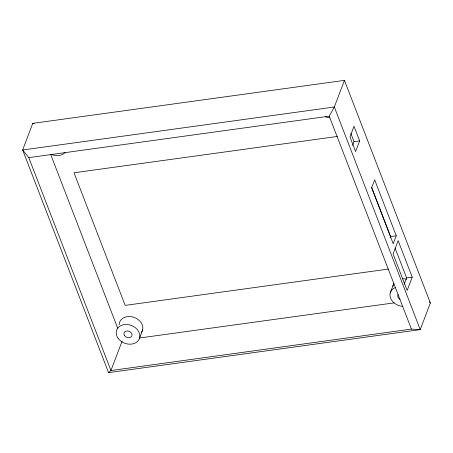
<?xml version="1.0" encoding="UTF-8"?>
<svg xmlns="http://www.w3.org/2000/svg" width="453" height="453" viewBox="0 0 453 453"><rect width="100%" height="100%" fill="white"/><g stroke="black" fill="none" stroke-linecap="round" stroke-linejoin="round"><path stroke-width="0.68" d="M32.763 123.369L22.65 149.994L108.556 372.632L420.237 329.631L430.35 303.006L344.444 80.368L32.763 123.369L34.122 123.454M122.157 341.024L110.945 370.537L108.556 372.632M139.62 337.87L142.655 329.886M344.444 80.368L334.337 106.993L329.246 116.183L411.398 329.088L420.237 329.631L334.337 106.993L22.65 149.994L28.794 157.633L110.945 370.537L411.398 329.088M352.598 145.447L354.025 141.693L350.843 133.442M359.648 140.9L355.605 151.545L349.971 136.948L354.014 126.302L359.648 140.9L354.025 141.693M390.18 237.797L390.645 236.568L371.596 187.191M396.262 235.792L393.227 243.782L371.636 187.819L374.671 179.83L396.262 235.792L390.645 236.568M390.186 293.051L393.221 285.067M404.201 284.274L406.607 277.932L395.039 247.955M412.224 277.157L407.168 290.469L393.085 253.974L398.142 240.662L412.224 277.157L406.607 277.932M28.794 157.633L329.246 116.183M337.27 136.461L74.009 172.78L125.175 305.39L388.436 269.065M139.213 338.046L394.144 302.876M429.472 301.919L430.35 303.006M50.685 154.484L117.825 328.504M399.971 299.32A4.173 3.256 20.8 0 1 398.147 294.586M119.207 324.705A12.146 9.479 20.8 0 1 133.788 317.276A12.146 9.479 20.8 0 1 141.647 332.145M393.011 286.296A12.146 9.479 20.8 0 1 393.906 283.335M402.264 278.748A12.146 9.479 20.8 0 1 406.579 279.218M402.513 306.381A12.146 9.479 20.8 0 1 390.56 298.125A12.146 9.479 20.8 0 1 395.254 287.576M329.75 117.808A12.146 9.479 20.8 0 1 325.469 116.789M65.073 152.553A12.146 9.479 20.8 0 1 51.104 154.314M124.62 335.73A4.173 3.256 20.8 0 0 131.659 336.336A4.173 3.256 20.8 0 0 127.769 330.979A4.173 3.256 20.8 0 0 124.62 335.73M118.137 338.363A12.146 9.479 20.8 0 0 138.612 340.135A12.146 9.479 20.8 0 0 127.293 324.546A12.146 9.479 20.8 0 0 118.137 338.363"/></g></svg>
